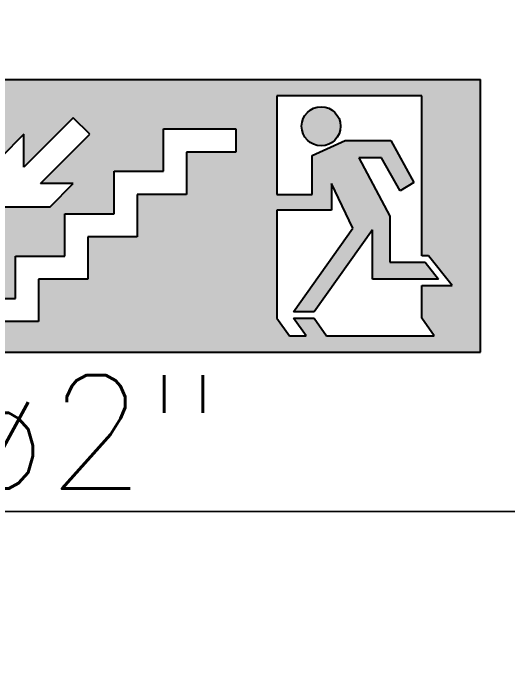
# Model space of a CAD drawing. Header units: millimetres. Extents: x 188.6 to 263.2, y 40.1 to 120.1.
# Drawn here: x 230.28 to 230.978, y 48.879 to 49.797 of the extents above; entities that cross this region are included whole.
import ezdxf

# ---------------------------------------------------------------- set-up
doc = ezdxf.new("R2010")
doc.units = ezdxf.units.MM
for name, color, linetype in [('INC-HID-TEXTO', 7, 'Continuous'), ('INC-SINALIZAÇÃO', 88, 'Continuous'), ('SPK-TEXTO', 7, 'Continuous'), ('SPK-TUBO-TETO', 12, 'Continuous')]:
    doc.layers.add(name, color=color, linetype=linetype)
doc.styles.add('60-100', font='romans.shx', dxfattribs={"height": 0.16})
doc.styles.add('60-75', font='romans.shx', dxfattribs={"height": 0.12})
doc.dimstyles.new('SETAS75', dxfattribs={"dimtxt": 0.16, "dimasz": 0.15, "dimexe": 0.15, "dimexo": 0, "dimgap": 0.1, "dimtad": 1, "dimzin": 10, "dimdsep": 46, "dimtxsty": '60-100', "dimblk1": 'OPEN', "dimblk2": 'OPEN', "dimsah": 1, "dimcen": 0, "dimclrd": 244, "dimclre": 244, "dimclrt": 7, "dimadec": 0, "dimazin": 0, "dimtfac": 1, "dimtix": 1, "dimtmove": 2, "dimatfit": 3, "dimldrblk": 'OPEN', "dimfxl": 0.15, "dimtolj": 1, "dimtzin": 6, "dimarcsym": 0})

# ---------------------------------------------------------------- blocks, each defined once
blk = doc.blocks.new('_OPEN')
at = {"color": 0, "linetype": 'ByBlock'}
for p, q in [((-1, 0.1667), (0, 0)), ((0, 0), (-1, -0.1667)), ((0, 0), (-1, 0))]:
    blk.add_line(p, q, dxfattribs=at)
blk = doc.blocks.new('seta esc 1-125')
h = blk.add_hatch(color=119)
h.dxf.hatch_style = 1
h.paths.add_polyline_path([(0, 0.25), (-1, 0.25), (-1, -0.25), (0, -0.25)])
h.paths.add_polyline_path([(-0.6267, -0.1877), (-0.6497, -0.22), (-0.6802, -0.22), (-0.6572, -0.1877), (-0.695, -0.1877), (-0.718, -0.22), (-0.9154, -0.22), (-0.8924, -0.1877), (-0.8924, -0.1279), (-0.9481, -0.1279), (-0.9046, -0.0731), (-0.8924, -0.0731), (-0.8924, 0.22), (-0.6267, 0.22), (-0.6267, 0.0392), (-0.6912, 0.0392), (-0.6912, 0.1105), (-0.7519, 0.1384), (-0.8356, 0.1384), (-0.878, 0.0613), (-0.853, 0.0459), (-0.8183, 0.1066), (-0.7769, 0.1066), (-0.8337, -0.0003), (-0.8337, -0.0851), (-0.8988, -0.0851), (-0.9232, -0.1159), (-0.802, -0.1159), (-0.802, -0.0254), (-0.695, -0.1756), (-0.6572, -0.1756), (-0.7662, -0.0225), (-0.7269, 0.0594), (-0.7269, 0.0103), (-0.6267, 0.0103)], flags=16)
h.paths.add_polyline_path([(-0.3706, -0.0383), (-0.3706, 0.0394), (-0.4611, 0.0394), (-0.4611, 0.1171), (-0.5517, 0.1171), (-0.5517, 0.1594), (-0.4189, 0.1594), (-0.4189, 0.0817), (-0.3283, 0.0817), (-0.3283, 0.0039), (-0.2377, 0.0039), (-0.2377, -0.0738), (-0.1472, -0.0738), (-0.1472, -0.1515), (-0.0566, -0.1515), (-0.0566, -0.1938), (-0.1894, -0.1938), (-0.1894, -0.1161), (-0.28, -0.1161), (-0.28, -0.0383)], flags=16)
h.paths.add_polyline_path([(-0.2533, 0.0592), (-0.1931, 0.0592), (-0.2834, 0.1496), (-0.2533, 0.1797), (-0.1629, 0.0894), (-0.1629, 0.1496), (-0.1202, 0.107), (-0.1202, 0.0166), (-0.2107, 0.0166)], flags=16)
edge = h.paths.add_edge_path(flags=0)
edge.add_ellipse((-0.7079, 0.1643), major_axis=(0.0253, 0.0253), ratio=1, start_angle=0, end_angle=360, ccw=False)
h = blk.add_hatch(color=119)
h.dxf.hatch_style = 1
edge = h.paths.add_edge_path()
edge.add_ellipse((-0.7079, 0.1643), major_axis=(0.0253, 0.0253), ratio=1, start_angle=0, end_angle=360, ccw=False)
at = {"color": 119}
for p, q in [((0, 0.25), (-1, 0.25)), ((-1, -0.25), (-1, 0.25)), ((0, 0.25), (0, -0.25)), ((-0.8924, -0.0731), (-0.8924, 0.22)), ((-0.8924, 0.22), (-0.6267, 0.22)), ((-0.6267, 0.22), (-0.6267, 0.0392)), ((-0.2834, 0.1496), (-0.2533, 0.1797)), ((-0.2533, 0.1797), (-0.1629, 0.0894)), ((-0.4189, 0.1594), (-0.5517, 0.1594)), ((-0.5517, 0.1594), (-0.5517, 0.1171)), ((-0.4189, 0.0817), (-0.4189, 0.1594)), ((-0.1931, 0.0592), (-0.2834, 0.1496)), ((-0.1629, 0.1496), (-0.1202, 0.107)), ((-0.1629, 0.0894), (-0.1629, 0.1496)), ((-0.8356, 0.1384), (-0.878, 0.0613)), ((-0.7519, 0.1384), (-0.8356, 0.1384)), ((-0.6912, 0.1105), (-0.7519, 0.1384)), ((-0.6912, 0.0392), (-0.6912, 0.1105)), ((-0.5517, 0.1171), (-0.4611, 0.1171)), ((-0.4611, 0.1171), (-0.4611, 0.0394)), ((-0.853, 0.0459), (-0.8183, 0.1066)), ((-0.7769, 0.1066), (-0.8337, -0.0003)), ((-0.8183, 0.1066), (-0.7769, 0.1066)), ((-0.1202, 0.107), (-0.1202, 0.0166)), ((-0.3283, 0.0817), (-0.4189, 0.0817)), ((-0.3283, 0.0039), (-0.3283, 0.0817)), ((-0.878, 0.0613), (-0.853, 0.0459)), ((-0.7662, -0.0225), (-0.7269, 0.0594)), ((-0.7269, 0.0594), (-0.7269, 0.0103)), ((-0.2107, 0.0166), (-0.2533, 0.0592)), ((-0.2533, 0.0592), (-0.1931, 0.0592)), ((-0.6267, 0.0392), (-0.6912, 0.0392)), ((-0.4611, 0.0394), (-0.3706, 0.0394)), ((-0.3706, 0.0394), (-0.3706, -0.0383)), ((-0.1202, 0.0166), (-0.2107, 0.0166)), ((-0.7269, 0.0103), (-0.6267, 0.0103)), ((-0.6267, 0.0103), (-0.6267, -0.1877)), ((-0.2377, 0.0039), (-0.3283, 0.0039)), ((-0.2377, -0.0738), (-0.2377, 0.0039)), ((-0.8337, -0.0003), (-0.8337, -0.0851)), ((-0.6572, -0.1756), (-0.7662, -0.0225)), ((-0.802, -0.1159), (-0.802, -0.0254)), ((-0.802, -0.0254), (-0.695, -0.1756)), ((-0.3706, -0.0383), (-0.28, -0.0383)), ((-0.28, -0.0383), (-0.28, -0.1161)), ((-0.9481, -0.1279), (-0.9046, -0.0731)), ((-0.9046, -0.0731), (-0.8924, -0.0731)), ((-0.1472, -0.0738), (-0.2377, -0.0738)), ((-0.1472, -0.1515), (-0.1472, -0.0738)), ((-0.8988, -0.0851), (-0.9232, -0.1159)), ((-0.8337, -0.0851), (-0.8988, -0.0851)), ((-0.9232, -0.1159), (-0.802, -0.1159)), ((-0.28, -0.1161), (-0.1894, -0.1161)), ((-0.1894, -0.1161), (-0.1894, -0.1938)), ((-0.8924, -0.1279), (-0.9481, -0.1279)), ((-0.8924, -0.1877), (-0.8924, -0.1279)), ((-0.0566, -0.1515), (-0.1472, -0.1515)), ((-0.0566, -0.1938), (-0.0566, -0.1515)), ((-0.695, -0.1756), (-0.6572, -0.1756)), ((-0.9154, -0.22), (-0.8924, -0.1877)), ((-0.695, -0.1877), (-0.718, -0.22)), ((-0.6572, -0.1877), (-0.695, -0.1877)), ((-0.6802, -0.22), (-0.6572, -0.1877)), ((-0.6267, -0.1877), (-0.6497, -0.22)), ((-0.1894, -0.1938), (-0.0566, -0.1938)), ((-0.718, -0.22), (-0.9154, -0.22)), ((-0.6497, -0.22), (-0.6802, -0.22)), ((0, -0.25), (-1, -0.25))]:
    blk.add_line(p, q, dxfattribs=at)
at = {"color": 119, "extrusion": (0, 0, -1)}
blk.add_ellipse((-0.7079, 0.1643), major_axis=(0.0253, 0.0253), ratio=1, start_param=3.926991, end_param=10.210176, dxfattribs=at)

msp = doc.modelspace()

# ---------------------------------------------------------------- linework, layer by layer
at = {"layer": 'SPK-TUBO-TETO'}
msp.add_lwpolyline([(250.89874, 49.0841), (215.49168, 49.1)], dxfattribs=at)

# ---------------------------------------------------------------- block references
at = {"layer": 'INC-SINALIZAÇÃO', "color": 119, "true_color": 0x284e36, "xscale": -0.7701705636672723, "yscale": 0.7701705636672723, "zscale": 0.7701705636672723}
msp.add_blockref('seta esc 1-125', (230.16996, 49.51068), dxfattribs=at)

# ---------------------------------------------------------------- texts
at = {"layer": 'SPK-TEXTO', "style": '60-75'}
msp.add_text('ø2"', height=0.16, dxfattribs=at).set_placement((230.19837, 49.12575))

# ---------------------------------------------------------------- leaders
at = {"layer": 'INC-HID-TEXTO'}
msp.add_leader([(228.90147, 48.59695), (230.50595, 53.17503), (233.12483, 53.17503)], dimstyle='SETAS75', dxfattribs=at)

doc.saveas('drawing.dxf')
